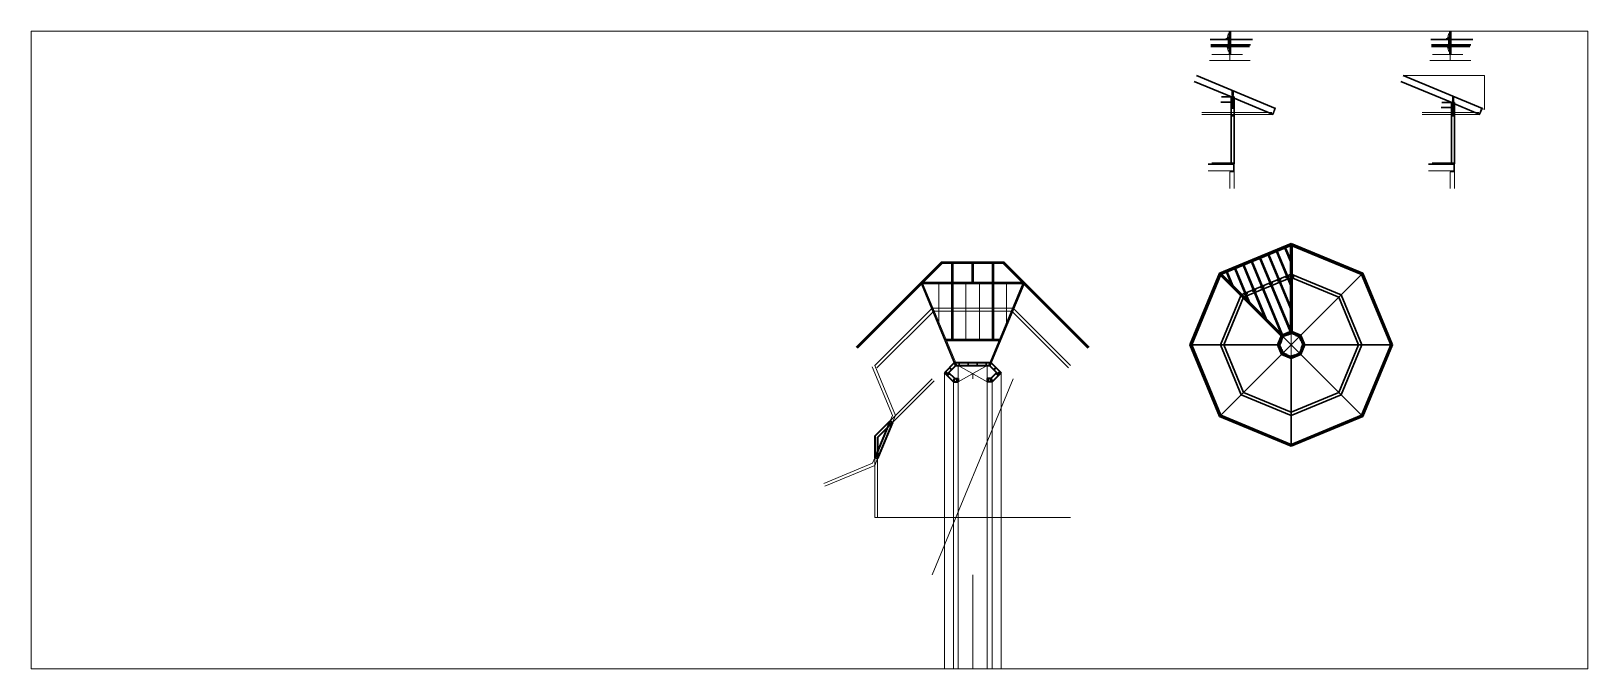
# Paper-space layout 'Foundation Layout' of a CAD drawing. Header units: inches. Extents: x 0 to 57.6, y 0 to 23.6.
# The model-space entities are those that its viewports show. They can reach past a viewport. Long polylines and large blocks are cut down to what shows.
import ezdxf

# ---------------------------------------------------------------- set-up
doc = ezdxf.new("R2010")
doc.units = ezdxf.units.IN
doc.header["$MEASUREMENT"] = 0
doc.linetypes.add('HIDDEN', pattern=[0.375, 0.25, -0.125])
doc.layers.get('0').update_dxf_attribs({"color": 8, "lineweight": 9})
for name, color, linetype, lineweight in [('BOTTOM PLATES', 7, 'Continuous', 20), ('ROOF BEAMS', 3, 'Continuous', 30), ('SKYLIGHT', 4, 'Continuous', 20), ('STEEL', 5, 'Continuous', 9), ('WALL FRAMING', 7, 'Continuous', 30)]:
    doc.layers.add(name, color=color, linetype=linetype, lineweight=lineweight)
doc.layers.add('DIMENSIONS', color=7, linetype='Continuous')

# ---------------------------------------------------------------- blocks, each defined once
blk = doc.blocks.new('HDU2-r')
for p, q in [((12.5, 12.7), (12.5, 13.8)), ((15.6, 12.7), (12.5, 12.7)), ((13.7, 17.4), (12.6, 13.9)), ((14.2, 21.4), (13.8, 17.7)), ((15, 14.2), (14, 14.2)), ((14, 12.7), (14, 12.8)), ((15.8, 21.4), (14.2, 21.4)), ((15.1, 12.7), (15.1, 12.8)), ((15.8, 21.4), (15.8, 12.9))]:
    blk.add_line(p, q)
at = {"linetype": 'HIDDEN'}
for p, q in [((15.6, 12.8), (12.5, 12.8)), ((13.6, 13.7), (13.8, 13.7)), ((13.6, 13.7), (13.6, 12.8)), ((13.8, 13.7), (13.8, 12.8)), ((15, 13.9), (14, 13.9)), ((14.1, 13.9), (14.1, 14.2)), ((15, 13.9), (15, 14.2)), ((15.5, 13.7), (15.3, 13.7)), ((15.3, 13.7), (15.3, 12.8)), ((15.5, 13.7), (15.5, 12.8)), ((15.8, 21.4), (15.8, 12.9))]:
    blk.add_line(p, q, dxfattribs=at)
for centre, radius in [((14.8, 19.8), 0.344), ((14.8, 14.4), 0.199), ((14.8, 14.4), 0.149)]:
    blk.add_circle(centre, radius)
for centre, radius, start, end in [((13, 13.8), 0.5, 161.6294, 180), ((13.3, 12.9), 0.287, 4.3718, 175.6282), ((13.3, 12.9), 0.287, 184.3718, 230.2368), ((13.3, 12.9), 0.188, 6.7123, 173.2877), ((13.3, 12.9), 0.188, 186.7123, 353.2877), ((13.3, 12.9), 0.287, 309.7632, 355.6282), ((11.8, 18), 2, 341.6294, 353), ((15.6, 12.9), 0.21, 270, 0)]:
    blk.add_arc(centre, radius, start, end)
for centre, radius, start, end in [((14, 13.7), 0.485, 90, 180), ((14, 13.7), 0.25, 90, 180), ((15, 13.7), 0.485, 0, 90), ((15, 13.7), 0.25, 0, 90), ((15.6, 12.9), 0.135, 270, 0)]:
    blk.add_arc(centre, radius, start, end, dxfattribs=at)
blk = doc.blocks.new('HDU2-f')
for p, q in [((5.5, 14.2), (5.5, 21.4)), ((5.5, 21.4), (6.6, 21.4)), ((5.5, 14.4), (5.5, 14.4)), ((5.6, 15.5), (5.6, 21.4)), ((5.6, 14.2), (5.6, 15.5)), ((5.6, 14.5), (5.6, 14.3)), ((5.6, 14.2), (8.3, 14.2)), ((5.6, 13.9), (8.3, 13.9)), ((5.6, 13.9), (5.6, 13.9)), ((5.6, 13.9), (5.6, 13.9)), ((5.6, 13.9), (5.6, 13.9)), ((5.6, 13.9), (5.6, 13.9)), ((6, 14.2), (6.8, 16.8)), ((6.2, 13.5), (6.3, 13.6)), ((6.5, 13.9), (6.5, 14.2)), ((6.6, 21.2), (6.6, 21.4)), ((6.6, 19), (6.6, 19.3)), ((6.7, 21.4), (6.7, 21.3)), ((6.7, 21.4), (8.4, 21.4)), ((7, 20.7), (6.7, 20.9)), ((6.7, 19.6), (7, 19.9)), ((6.7, 19.3), (6.7, 19)), ((7, 18.4), (6.7, 18.7)), ((6.8, 21), (7.1, 20.7)), ((7.1, 19.8), (6.8, 19.5)), ((6.8, 18.8), (7.1, 18.5)), ((6.9, 17), (6.9, 17.3)), ((7, 17.6), (7, 17.6)), ((7, 17.3), (7, 17)), ((7, 16.8), (7.9, 14.2)), ((7.1, 20.1), (7.1, 20.4)), ((7.1, 17.9), (7.1, 18.2)), ((7.1, 17.6), (7.1, 17.5)), ((7.2, 20.4), (7.2, 20.1)), ((7.2, 18.2), (7.2, 17.9)), ((7.4, 13.9), (7.4, 14.2)), ((7.7, 13.5), (7.6, 13.6)), ((8.2, 14.5), (8.2, 14.3)), ((8.3, 15.5), (8.3, 21.4)), ((8.3, 14.2), (8.3, 15.5)), ((8.3, 14.4), (8.3, 14.4)), ((8.3, 13.9), (8.3, 13.9)), ((8.3, 13.9), (8.3, 13.9)), ((8.4, 14.2), (8.4, 21.4))]:
    blk.add_line(p, q)
at = {"color": 3}
for p, q in [((5.6, 14.2), (5.6, 14.2)), ((5.6, 14.2), (5.6, 14.2)), ((8.3, 14.2), (8.3, 14.2))]:
    blk.add_line(p, q, dxfattribs=at)
for centre in [(6.1, 19.2), (6.7, 20.3), (6.7, 18), (7.2, 19.2), (7.7, 20.3), (7.7, 18)]:
    blk.add_circle(centre, 0.133)
for centre, radius, start, end in [((5.4, 14.5), 0.262, 39.3849, 60.8799), ((5.4, 14.5), 0.187, 0, 47.0141), ((5.4, 14.3), 0.187, 312.9859, 0), ((6.9, 14.2), 1.45, 180, 360), ((5.4, 14.3), 0.262, 299.4514, 320.6151), ((5.4, 14.3), 0.262, 299.4514, 320.6151), ((5.4, 14.5), 0.262, 0, 39.3849), ((5.4, 14.3), 0.262, 320.6151, 360), ((6.9, 14.2), 1.38, 180, 0), ((6.1, 13), 0.3, 129.4003, 146.5932), ((6.4, 13.9), 0.5, 161.6294, 208.53), ((6.1, 13), 0.3, 54.0706, 129.4003), ((6.1, 13), 0.225, 128.0456, 146.5932), ((6.1, 13.6), 0.125, 214.3242, 315.282), ((6.1, 13), 0.225, 54.0706, 128.0456), ((6.9, 14.2), 1.2, 234.0706, 239.1159), ((6.9, 14.2), 0.875, 221.0161, 318.9839), ((6.9, 14.2), 1.12, 234.0706, 239.1159), ((6.2, 12.9), 0.225, 345.1409, 59.1159), ((6.2, 12.9), 0.3, 343.7862, 59.1159), ((6.2, 12.9), 0.225, 326.5932, 345.1409), ((6.2, 12.9), 0.3, 329.3782, 343.7862), ((7, 21.2), 0.406, 180, 225), ((7, 19.3), 0.406, 135, 180), ((7, 19), 0.406, 180, 225), ((7.1, 21.3), 0.344, 180, 225), ((7.1, 19.3), 0.344, 135, 180), ((7.1, 19), 0.344, 180, 225), ((6.4, 17), 0.5, 341.6294, 360), ((7.3, 17.3), 0.406, 135, 180), ((6.8, 20.4), 0.344, 0, 45), ((6.8, 20.1), 0.344, 315, 0), ((6.8, 18.2), 0.344, 0, 45), ((6.8, 17.9), 0.344, 315, 0), ((7.3, 17.3), 0.344, 135, 180), ((7.5, 17), 0.5, 180, 198.3706), ((6.8, 20.4), 0.406, 0, 45), ((6.8, 20.1), 0.406, 315, 360), ((6.8, 18.2), 0.406, 0, 45), ((6.8, 17.9), 0.406, 315, 0), ((7.7, 12.9), 0.3, 120.8841, 196.2138), ((7.7, 12.9), 0.225, 120.8841, 194.8591), ((7.7, 12.9), 0.225, 194.8591, 213.4068), ((7.7, 12.9), 0.3, 196.2138, 210.6218), ((6.9, 14.2), 1.12, 300.8841, 305.9294), ((6.9, 14.2), 1.2, 300.8841, 305.9294), ((7.8, 13), 0.3, 50.5997, 125.9294), ((7.8, 13), 0.225, 51.9544, 125.9294), ((7.8, 13.6), 0.125, 224.718, 325.6758), ((7.5, 13.9), 0.5, 331.47, 18.3706), ((7.8, 13), 0.225, 33.4068, 51.9544), ((7.8, 13), 0.3, 33.4068, 50.5997), ((8.5, 14.5), 0.262, 140.6151, 180), ((8.5, 14.3), 0.262, 180, 219.3849), ((8.5, 14.5), 0.262, 119.1201, 140.6151), ((8.5, 14.5), 0.187, 132.9859, 180), ((8.5, 14.3), 0.187, 180, 227.0141), ((8.5, 14.3), 0.262, 219.3849, 240.5486), ((8.5, 14.3), 0.262, 219.3849, 240.5486)]:
    blk.add_arc(centre, radius, start, end)
blk = doc.blocks.new('HDU2-t')
for p, q in [((-8.6, 13.9), (-8.6, 16.7)), ((-8.6, 13.9), (-5.7, 13.9)), ((-8.5, 16.3), (-8.5, 16.3)), ((-8.5, 16.2), (-8.5, 16.3)), ((-8.5, 13.9), (-8.5, 16.2)), ((-8.5, 15.3), (-8.5, 15.5)), ((-8.4, 16.8), (-5.8, 16.8)), ((-8.4, 14.8), (-5.8, 14.8)), ((-6.1, 17.2), (-8.1, 17.2)), ((-6.1, 17.1), (-8.1, 17.1)), ((-7.6, 16), (-7.6, 15.8)), ((-6.6, 16), (-6.6, 15.8)), ((-5.8, 16.2), (-5.7, 16.2)), ((-5.7, 15.5), (-5.8, 15.5)), ((-5.7, 13.9), (-5.7, 16.8)), ((-5.7, 16.3), (-5.7, 16.2)), ((-5.7, 13.9), (-5.7, 16.2)), ((-5.7, 15.5), (-5.7, 15.3))]:
    blk.add_line(p, q)
at = {"linetype": 'HIDDEN'}
for p, q in [((-8.4, 16.2), (-8.5, 16.2)), ((-8.5, 15.5), (-8.4, 15.5)), ((-8.4, 16.6), (-5.8, 16.6)), ((-8.4, 15.5), (-8.4, 16.2)), ((-8.4, 15.1), (-5.8, 15.1)), ((-5.8, 15.5), (-5.8, 16.2))]:
    blk.add_line(p, q, dxfattribs=at)
at = {"lineweight": 9}
for points in [[(-8.5, 16.3), (-8.5, 16.4), (-8.5, 16.5), (-8.5, 16.6), (-8.5, 16.6), (-8.5, 16.7), (-8.5, 16.8), (-8.5, 16.8), (-8.4, 16.8), (-8.4, 16.8), (-8.4, 16.8)], [(-8.4, 14.8), (-8.4, 14.9), (-8.4, 14.9), (-8.5, 14.9), (-8.5, 14.9), (-8.5, 15), (-8.5, 15.1), (-8.5, 15.1), (-8.5, 15.2), (-8.5, 15.3), (-8.5, 15.3)], [(-5.8, 16.8), (-5.8, 16.8), (-5.8, 16.8), (-5.8, 16.8), (-5.8, 16.8), (-5.7, 16.7), (-5.7, 16.6), (-5.7, 16.6), (-5.7, 16.5), (-5.7, 16.4), (-5.7, 16.3)], [(-5.7, 15.3), (-5.7, 15.3), (-5.7, 15.2), (-5.7, 15.1), (-5.7, 15.1), (-5.7, 15), (-5.8, 14.9), (-5.8, 14.9), (-5.8, 14.9), (-5.8, 14.9), (-5.8, 14.8)]]:
    blk.add_lwpolyline(points, dxfattribs=at)
at = {"linetype": 'HIDDEN', "lineweight": 9}
for points in [[(-8.5, 16.4), (-8.5, 16.4), (-8.5, 16.5), (-8.5, 16.5), (-8.5, 16.5), (-8.5, 16.6), (-8.5, 16.6), (-8.4, 16.6), (-8.4, 16.6), (-8.4, 16.6)], [(-8.4, 15.1), (-8.4, 15.1), (-8.4, 15.1), (-8.5, 15.1), (-8.5, 15.1), (-8.5, 15.2), (-8.5, 15.2), (-8.5, 15.2), (-8.5, 15.3), (-8.5, 15.3)], [(-5.8, 16.6), (-5.8, 16.6), (-5.8, 16.6), (-5.8, 16.6), (-5.8, 16.6), (-5.7, 16.5), (-5.7, 16.5), (-5.7, 16.5), (-5.7, 16.4), (-5.7, 16.4)], [(-5.7, 15.3), (-5.7, 15.3), (-5.7, 15.2), (-5.7, 15.2), (-5.7, 15.2), (-5.8, 15.1), (-5.8, 15.1), (-5.8, 15.1), (-5.8, 15.1), (-5.8, 15.1)]]:
    blk.add_lwpolyline(points, dxfattribs=at)
blk.add_circle((-7.1, 15.9), 0.344)
for centre, radius, start, end in [((-8.1, 16.8), 0.45, 90, 180), ((-8.1, 16.8), 0.375, 90, 180), ((-7.1, 16), 0.5, 0, 180), ((-7.1, 15.8), 0.5, 180, 0), ((-6.1, 16.8), 0.45, 0, 90), ((-6.1, 16.8), 0.375, 0, 90)]:
    blk.add_arc(centre, radius, start, end)
at = {"linetype": 'HIDDEN'}
for centre, start, end in [((-8.4, 16.2), 360, 90), ((-8.4, 15.5), 270, 360), ((-5.8, 16.2), 90, 180), ((-5.8, 15.5), 180, 270)]:
    blk.add_arc(centre, 0.0156, start, end, dxfattribs=at)
at = {"extrusion": (0, 0, -1)}
for major_axis in [(0, -0.344), (0, -0.258)]:
    blk.add_ellipse((-7.9, 14.4), major_axis=major_axis, ratio=0.818182, dxfattribs=at)
for major_axis in [(0, -0.344), (0, -0.258)]:
    blk.add_ellipse((-6.3, 14.4), major_axis=major_axis, ratio=0.818182)
blk = doc.blocks.new('VPA2-1-t')
for p, q in [((6.1, 2.3), (0, 2.3)), ((0, 2.2), (0, 2.3)), ((6.1, 2.2), (0, 2.2)), ((0, 2.1), (0, 1)), ((0, 1), (0.1, 0.9)), ((0, 0), (0, 0.8)), ((0.6, 0.8), (0, 0.8)), ((0, 0), (0.4, 0)), ((0.5, 0.9), (0.1, 0.9)), ((1.6, 2), (0.7, 0.9)), ((1.2, 1.5), (0.7, 0.8)), ((2, 2.4), (0.8, 2.4)), ((0.8, 2.3), (0.8, 2.2)), ((1.1, 0.3), (1.1, 0.4)), ((1.2, 1.5), (1.9, 1.5)), ((1.2, 0.3), (1.2, 0.4)), ((1.5, 0), (1.9, 0)), ((1.8, 2.2), (1.6, 2.1)), ((2, 2.2), (1.9, 2.1)), ((1.9, 2.1), (1.9, 0.9)), ((1.9, 0.4), (1.9, 1.5)), ((2, 0.9), (1.9, 0.9)), ((2, 0.7), (1.9, 0.7)), ((2, 2.3), (2, 2.4)), ((2.9, 0.3), (2, 0.3)), ((4, 0.8), (2.1, 0.8)), ((2.1, 0.6), (2.1, 0.3)), ((2.1, 0.6), (2.1, 0.3)), ((2.6, 2.4), (2.2, 2.4)), ((2.2, 2.3), (2.2, 2.4)), ((2.2, 0.6), (2.2, 0.3)), ((2.3, 1.2), (2.3, 1.9)), ((2.3, 0.6), (2.3, 0.3)), ((2.3, 0), (2.7, 0)), ((2.4, 1.2), (2.4, 1.9)), ((2.5, 1.2), (2.5, 1.9)), ((2.5, 1.2), (2.5, 1.9)), ((2.6, 2.3), (2.6, 2.4)), ((2.6, 0.6), (2.6, 0.3)), ((2.6, 0.6), (2.6, 0.3)), ((2.8, 2.1), (2.7, 2.1)), ((2.7, 0.6), (2.7, 0.3)), ((3.3, 2.4), (2.8, 2.4)), ((2.8, 2.3), (2.8, 2.4)), ((2.8, 0.6), (2.8, 0.3)), ((2.9, 1.2), (2.9, 1.9)), ((3, 1.2), (3, 1.9)), ((3.1, 1.2), (3.1, 1.9)), ((3.1, 1.2), (3.1, 1.9)), ((4.1, 0.3), (3.1, 0.3)), ((3.3, 2.3), (3.3, 2.4)), ((3.4, 2.1), (3.3, 2.1)), ((3.3, 0.6), (3.3, 0.3)), ((3.9, 2.4), (3.4, 2.4)), ((3.4, 2.3), (3.4, 2.4)), ((3.4, 0.6), (3.4, 0.3)), ((3.7, 0), (3.4, 0)), ((3.5, 0.6), (3.5, 0.3)), ((3.5, 0.6), (3.5, 0.3)), ((3.6, 1.2), (3.6, 1.9)), ((3.6, 1.2), (3.6, 1.9)), ((3.7, 1.2), (3.7, 1.9)), ((3.8, 1.2), (3.8, 1.9)), ((3.8, 0.6), (3.8, 0.3)), ((3.9, 2.3), (3.9, 2.4)), ((3.9, 0.6), (3.9, 0.3)), ((4, 0.6), (4, 0.3)), ((4, 0.6), (4, 0.3)), ((5.3, 2.4), (4.1, 2.4)), ((4.1, 2.3), (4.1, 2.4)), ((4.1, 2.2), (4.1, 2.1)), ((4.1, 2.1), (4.1, 0.9)), ((4.1, 0.9), (4.1, 0.9)), ((4.2, 0.7), (4.1, 0.7)), ((4.2, 0.4), (4.2, 1.5)), ((4.2, 1.5), (4.8, 1.5)), ((4.5, 0), (4.2, 0)), ((4.3, 2.2), (4.4, 2.1)), ((4.5, 2), (5.3, 0.9)), ((4.8, 1.5), (5.4, 0.8)), ((4.8, 0.3), (4.8, 0.4)), ((5, 0.3), (5, 0.4)), ((5.3, 2.3), (5.3, 2.2)), ((6.1, 0.8), (5.4, 0.8)), ((5.5, 0.9), (5.9, 0.9)), ((5.6, 0), (6.1, 0)), ((5.9, 0.9), (6.1, 1)), ((6.1, 2.3), (6.1, 2.2)), ((6.1, 2.1), (6.1, 1)), ((6.1, 0), (6.1, 0.8)), ((0.5, 0), (0.5, -0.1)), ((0.5, -0.1), (0.7, -0.1)), ((0.5, -0.1), (0.7, -0.1)), ((0.7, -0.1), (0.7, -0.1)), ((0.9, -0.1), (1.4, -0.1)), ((0.9, -0.1), (1.4, -0.1)), ((0.9, -0.1), (0.9, -0.1)), ((1.4, -0.1), (1.4, -0.1)), ((1.9, -0.1), (2.2, -0.1)), ((1.9, -0.1), (2.2, -0.1)), ((1.9, -0.1), (1.9, -0.1)), ((2.2, -0.1), (2.2, -0.1)), ((2.7, -0.1), (3.3, -0.1)), ((2.7, -0.1), (3.3, -0.1)), ((2.7, -0.1), (2.7, -0.1)), ((3.3, -0.1), (3.3, -0.1)), ((3.8, -0.1), (4.1, -0.1)), ((3.8, -0.1), (4.1, -0.1)), ((3.8, -0.1), (3.8, -0.1)), ((4.1, -0.1), (4.1, -0.1)), ((4.6, -0.1), (5.2, -0.1)), ((4.6, -0.1), (5.2, -0.1)), ((4.6, -0.1), (4.6, -0.1)), ((5.2, -0.1), (5.2, -0.1)), ((5.4, -0.1), (5.6, -0.1)), ((5.4, -0.1), (5.6, -0.1)), ((5.4, -0.1), (5.4, -0.1)), ((5.6, 0), (5.6, -0.1))]:
    blk.add_line(p, q)
for centre in [(0.6, 1.1), (5.5, 1.1)]:
    blk.add_circle(centre, 0.0855)
for centre, radius, start, end in [((0, 2.2), 0.0855, 270, 0), ((0.4, 0), 0.03, 0, 90), ((0.5, 1.1), 0.25, 270, 320), ((0.6, 0.8), 0.06, 270, 320), ((0.8, -0.1), 0.0855, 0, 180), ((0.8, 2.3), 0.0625, 90, 180), ((1.2, 0.4), 0.0855, 0, 180), ((1.2, 0.3), 0.0855, 180, 0), ((1.2, 0.2), 0.0855, 21.3363, 159.129), ((1.5, -0.1), 0.0855, 90, 180), ((1.7, 2), 0.0855, 125, 214.1456), ((2, 0.4), 0.125, 180, 270), ((1.9, -0.1), 0.0855, 0, 90), ((2.1, 2.4), 0.0927, 5.8284, 174.1716), ((1.9, 2.2), 0.0855, 305, 1.6856), ((2, 0.8), 0.0855, 270, 90), ((2.2, 0.6), 0.0938, 0, 180), ((2.2, 0.6), 0.0467, 0, 180), ((2.3, -0.1), 0.0855, 90, 180), ((2.3, -0.1), 0.0855, 90, 180), ((2.4, 1.9), 0.0938, 0, 180), ((2.4, 1.2), 0.0938, 180, 0), ((2.4, 1.9), 0.0467, 0, 180), ((2.4, 1.2), 0.0467, 180, 0), ((2.7, 2.4), 0.0927, 5.8284, 174.1716), ((2.7, 2.2), 0.0855, 180, 270), ((2.7, 0.6), 0.0938, 0, 180), ((2.7, 0.6), 0.0467, 0, 180), ((2.7, -0.1), 0.0855, 0, 90), ((2.8, 2.2), 0.0855, 270, 0), ((3, 1.9), 0.0938, 0, 180), ((3, 1.2), 0.0938, 180, 0), ((3, 0.3), 0.0855, 195.5836, 344.4164), ((3, 1.9), 0.0467, 0, 180), ((3, 1.2), 0.0467, 180, 0), ((3.3, 2.2), 0.0855, 180, 270), ((3.3, 2.4), 0.0927, 5.8284, 174.1716), ((3.4, 0.6), 0.0938, 0, 180), ((3.4, -0.1), 0.0855, 90, 180), ((3.4, 2.2), 0.0855, 270, 0), ((3.4, 0.6), 0.0467, 0, 180), ((3.7, 1.9), 0.0938, 0, 180), ((3.7, 1.9), 0.0467, 0, 180), ((3.7, 1.2), 0.0938, 180, 0), ((3.7, 1.2), 0.0467, 180, 0), ((3.7, -0.1), 0.0855, 0, 90), ((3.9, 0.6), 0.0938, 0, 180), ((4, 2.4), 0.0927, 5.8284, 174.1716), ((3.9, 0.6), 0.0467, 0, 180), ((4.1, 2.2), 0.0855, 178.3144, 235), ((4.1, 0.8), 0.0855, 90, 270), ((4.1, 0.4), 0.125, 270, 0), ((4.2, -0.1), 0.0855, 90, 180), ((4.4, 2), 0.0855, 325.8544, 55), ((4.5, -0.1), 0.0855, 0, 90), ((4.9, 0.4), 0.0855, 0, 180), ((4.9, 0.2), 0.0855, 21.3363, 159.129), ((4.9, 0.3), 0.0855, 180, 0), ((5.3, -0.1), 0.0855, 0, 180), ((5.3, 2.3), 0.0625, 0, 90), ((5.5, 1.1), 0.25, 220, 270), ((5.4, 0.8), 0.06, 220, 270), ((5.6, 0), 0.03, 90, 180), ((6.1, 2.2), 0.0855, 180, 270), ((0.8, -0.2), 0.129, 48.6724, 131.3276), ((0.8, -0.2), 0.129, 48.6724, 131.3276), ((1.7, -0.9), 0.867, 73.2433, 106.7567), ((1.7, -0.9), 0.867, 73.2433, 106.7567), ((2.5, -0.9), 0.867, 73.2433, 106.7567), ((2.5, -0.9), 0.867, 73.2433, 106.7567), ((3.6, -0.9), 0.867, 73.2433, 106.7567), ((3.6, -0.9), 0.867, 73.2433, 106.7567), ((4.4, -0.9), 0.867, 73.2433, 106.7567), ((4.4, -0.9), 0.867, 73.2433, 106.7567), ((5.3, -0.2), 0.129, 48.6724, 131.3276), ((5.3, -0.2), 0.129, 48.6724, 131.3276)]:
    blk.add_arc(centre, radius, start, end)
blk.add_point((0.6, 1.1))

msp = doc.modelspace()

# ---------------------------------------------------------------- linework, layer by layer
at = {"layer": 'BOTTOM PLATES', "color": 7, "lineweight": 40}
for p, q in [((24795.67669, 13683.23051), (24777.52476, 13665.13219)), ((24797.9501, 13677.73051), (24781.41385, 13661.2431)), ((24795.67193, 13683.23051), (24859.78666, 13683.23051)), ((24797.9501, 13677.73051), (24857.52694, 13677.73051)), ((24857.52694, 13677.73051), (24874.06319, 13661.2431)), ((24859.80035, 13683.23051), (24877.95228, 13665.13219)), ((24793.42644, 13649.23051), (24777.52476, 13665.13219)), ((24782.47608, 13662.30219), (24778.58542, 13666.19285)), ((24783.53674, 13663.36285), (24779.64608, 13667.25351)), ((24786.3606, 13664.05704), (24782.47294, 13660.18087)), ((24795.70462, 13654.73051), (24785.29931, 13665.11708)), ((24793.42644, 13649.23051), (24801.9793, 13649.23051)), ((24795.70462, 13654.73051), (24801.9793, 13654.73051)), ((24859.77242, 13654.73051), (24853.49774, 13654.73051)), ((24862.0506, 13649.23051), (24853.49774, 13649.23051)), ((24859.77242, 13654.73051), (24870.17773, 13665.11708)), ((24862.0506, 13649.23051), (24877.95228, 13665.13219)), ((24869.11645, 13664.05704), (24873.0041, 13660.18087)), ((24871.9403, 13663.36285), (24875.83096, 13667.25351)), ((24873.00096, 13662.30219), (24876.89162, 13666.19285))]:
    msp.add_line(p, q, dxfattribs=at)
at = {"layer": 'BOTTOM PLATES', "color": 7}
for p, q in [((24794.5273, 13682.08451), (24796.80071, 13676.58451)), ((24795.67669, 13683.23051), (24797.9501, 13677.73051)), ((24797.29978, 13683.23051), (24799.57319, 13677.73051)), ((24858.17726, 13683.23051), (24855.90385, 13677.73051)), ((24859.78666, 13683.23051), (24857.52694, 13677.73051)), ((24860.94974, 13682.08451), (24858.67633, 13676.58451)), ((24801.9793, 13654.73051), (24798.4793, 13654.73051))]:
    msp.add_line(p, q, dxfattribs=at)
at = {"layer": 'BOTTOM PLATES', "lineweight": 9}
for p, q in [((24794.5273, 13682.08451), (24797.9501, 13677.73051)), ((24796.80071, 13676.58451), (24795.67332, 13683.22715)), ((24795.67332, 13683.22715), (24799.57319, 13677.73051)), ((24797.9501, 13677.73051), (24797.29978, 13683.23051)), ((24798.4793, 13677.73051), (24801.9793, 13677.73051)), ((24802.9793, 13683.23051), (24804.4793, 13677.73051)), ((24804.4793, 13683.23051), (24802.9793, 13677.73051)), ((24802.9793, 13677.73051), (24802.9793, 13683.23051)), ((24804.4793, 13677.73051), (24804.4793, 13683.23051)), ((24818.9793, 13683.23051), (24820.4793, 13677.73051)), ((24820.4793, 13683.23051), (24818.9793, 13677.73051)), ((24818.9793, 13677.73051), (24818.9793, 13683.23051)), ((24820.4793, 13677.73051), (24820.4793, 13683.23051)), ((24834.9793, 13683.23051), (24836.4793, 13677.73051)), ((24836.4793, 13683.23051), (24834.9793, 13677.73051)), ((24834.9793, 13677.73051), (24834.9793, 13683.23051)), ((24836.4793, 13677.73051), (24836.4793, 13683.23051)), ((24850.9793, 13683.23051), (24852.4793, 13677.73051)), ((24852.4793, 13683.23051), (24850.9793, 13677.73051)), ((24850.9793, 13677.73051), (24850.9793, 13683.23051)), ((24852.4793, 13677.73051), (24852.4793, 13683.23051)), ((24859.78666, 13683.23051), (24855.90385, 13677.73051)), ((24857.52694, 13677.73051), (24858.17726, 13683.23051)), ((24860.94974, 13682.08451), (24857.52694, 13677.73051)), ((24858.67633, 13676.58451), (24859.78666, 13683.23051)), ((24782.47608, 13662.30219), (24777.52476, 13665.13219)), ((24781.41385, 13661.2431), (24778.58699, 13666.19128)), ((24778.58699, 13666.19128), (24783.53674, 13663.36285)), ((24779.64922, 13667.25038), (24782.47608, 13662.30219)), ((24786.3606, 13664.05704), (24781.41385, 13661.2431)), ((24785.29931, 13665.11708), (24782.47451, 13660.18244)), ((24786.05116, 13673.65181), (24789.93449, 13669.75697)), ((24786.05116, 13673.65181), (24790.99672, 13670.81606)), ((24787.11339, 13674.7109), (24790.99672, 13670.81606)), ((24787.11339, 13674.7109), (24789.93449, 13669.75697)), ((24794.55596, 13655.8771), (24792.27839, 13650.37856)), ((24792.27839, 13650.37856), (24795.70462, 13654.73051)), ((24794.55596, 13655.8771), (24793.42644, 13649.23051)), ((24795.70462, 13654.73051), (24793.42644, 13649.23051)), ((24793.42644, 13649.23051), (24797.3282, 13654.73051)), ((24797.3282, 13654.73051), (24795.05003, 13649.23051)), ((24795.70462, 13654.73051), (24795.05003, 13649.23051)), ((24858.14884, 13654.73051), (24860.42701, 13649.23051)), ((24862.0506, 13649.23051), (24858.14884, 13654.73051)), ((24859.77242, 13654.73051), (24862.0506, 13649.23051)), ((24863.19865, 13650.37856), (24859.77242, 13654.73051)), ((24859.77242, 13654.73051), (24860.42701, 13649.23051)), ((24860.92108, 13655.8771), (24863.19865, 13650.37856)), ((24860.92108, 13655.8771), (24862.0506, 13649.23051)), ((24868.3452, 13674.7109), (24864.46187, 13670.81606)), ((24869.40743, 13673.65181), (24864.46187, 13670.81606)), ((24868.3452, 13674.7109), (24865.5241, 13669.75697)), ((24869.40743, 13673.65181), (24865.5241, 13669.75697)), ((24869.11645, 13664.05704), (24874.06319, 13661.2431)), ((24870.17773, 13665.11708), (24873.00253, 13660.18244)), ((24876.89005, 13666.19128), (24871.9403, 13663.36285)), ((24875.82782, 13667.25038), (24873.00096, 13662.30219)), ((24873.00096, 13662.30219), (24877.95228, 13665.13219)), ((24874.06319, 13661.2431), (24876.89005, 13666.19128))]:
    msp.add_line(p, q, dxfattribs=at)
at = {"layer": 'BOTTOM PLATES', "color": 6}
for p, q in [((24801.9793, 13677.73051), (24853.49774, 13649.23051)), ((24853.4793, 13677.73051), (24801.9793, 13649.23051))]:
    msp.add_line(p, q, dxfattribs=at)
at = {"layer": 'BOTTOM PLATES', "color": 6, "lineweight": 9}
for p, q in [((24801.9793, 13649.23051), (24801.9793, 13677.73051)), ((24853.49774, 13649.23051), (24853.49774, 13677.73051))]:
    msp.add_line(p, q, dxfattribs=at)
at = {"layer": 'BOTTOM PLATES'}
for p, q in [((24798.9793, 13654.73051), (24798.9793, 13649.23051)), ((24800.4793, 13654.73051), (24800.4793, 13649.23051)), ((24854.9793, 13654.73051), (24854.9793, 13649.23051)), ((24856.4793, 13654.73051), (24856.4793, 13649.23051))]:
    msp.add_line(p, q, dxfattribs=at)
at = {"layer": 'BOTTOM PLATES', "lineweight": 40}
for p, q in [((24801.9793, 13654.73051), (24801.9793, 13649.23051)), ((24853.49774, 13654.73051), (24853.49774, 13649.23051))]:
    msp.add_line(p, q, dxfattribs=at)
at = {"layer": 'DIMENSIONS', "lineweight": 9}
for p, q in [((25591.94848, 14192.75711), (25735.94848, 14192.75711)), ((25735.94848, 14132.75711), (25591.94848, 14192.75711)), ((25735.94848, 14192.75711), (25735.94848, 14132.75711)), ((25391.56002, 13839.38351), (25394.56002, 13839.38351)), ((24755.7293, 13306.58376), (24899.7293, 13654.23051)), ((24653.90592, 13408.40714), (25001.55267, 13408.40714))]:
    msp.add_line(p, q, dxfattribs=at)
at = {"layer": 'DIMENSIONS', "color": 7, "lineweight": 9}
for p, q in [((24653.90592, 13677.83718), (24690.64353, 13589.14475)), ((24649.17104, 13675.87593), (24685.09627, 13589.14475)), ((24685.09627, 13589.14475), (24681.17376, 13579.67498)), ((24681.17376, 13579.67498), (24684.79769, 13576.05106)), ((24690.64353, 13589.14475), (24685.51853, 13576.7719)), ((24653.90592, 13513.84458), (24649.98341, 13504.37482)), ((24659.03092, 13512.82515), (24653.90592, 13500.45231)), ((24563.25223, 13468.44958), (24649.98341, 13504.37482)), ((24565.21348, 13463.7147), (24653.90592, 13500.45231))]:
    msp.add_line(p, q, dxfattribs=at)
at = {"layer": 'DIMENSIONS', "color": 3, "lineweight": 9}
for p, q in [((24681.17376, 13579.67498), (24755.7293, 13654.23051)), ((24685.51853, 13576.7719), (24759.35322, 13650.60659)), ((24653.90592, 13513.84458), (24653.90592, 13408.40714)), ((24659.03092, 13512.82515), (24659.03092, 13408.40714))]:
    msp.add_line(p, q, dxfattribs=at)
at = {"layer": 'DIMENSIONS', "color": 3, "linetype": 'HIDDEN', "lineweight": 40, "ltscale": 25}
for p, q in [((24653.90592, 13552.40714), (24681.17376, 13579.67498)), ((24659.03092, 13550.28429), (24685.51853, 13576.7719)), ((24653.90592, 13552.40714), (24653.90592, 13513.84458)), ((24659.03092, 13550.28429), (24659.03092, 13512.82515))]:
    msp.add_line(p, q, dxfattribs=at)
at = {"layer": 'DIMENSIONS', "color": 7, "lineweight": 40}
for p, q in [((24681.17376, 13579.67498), (24653.90592, 13513.84458)), ((24685.51853, 13576.7719), (24659.03092, 13512.82515)), ((24685.51853, 13576.7719), (24681.17376, 13579.67498)), ((24659.03092, 13512.82515), (24653.90592, 13513.84458))]:
    msp.add_line(p, q, dxfattribs=at)
at = {"layer": 'ROOF BEAMS'}
for p, q in [((25378.23104, 13729.40377), (25393.06002, 13735.54614)), ((25393.06002, 13735.54614), (25407.88901, 13729.40377)), ((25378.23104, 13729.40377), (25372.08867, 13714.57479)), ((25378.23104, 13699.74581), (25372.08867, 13714.57479)), ((25407.88901, 13729.40377), (25414.03137, 13714.57479)), ((25414.03137, 13714.57479), (25407.88901, 13699.74581)), ((25938.04819, 13729.40377), (25931.90583, 13714.57479)), ((25938.04819, 13699.74581), (25931.90583, 13714.57479)), ((25378.23104, 13699.74581), (25393.06002, 13693.60344)), ((25407.88901, 13699.74581), (25393.06002, 13693.60344))]:
    msp.add_line(p, q, dxfattribs=at)
at = {"layer": 'SKYLIGHT'}
for p, q in [((25393.06002, 13737.30503), (25393.06002, 13691.84455)), ((25376.98732, 13730.64749), (25409.13273, 13698.50209)), ((25409.13273, 13730.64749), (25376.98732, 13698.50209))]:
    msp.add_line(p, q, dxfattribs=at)
at = {"layer": 'STEEL', "lineweight": 9}
for p, q in [((25281.10454, 14260.99281), (25281.10454, 14241.49281)), ((25281.10454, 14260.99281), (25281.72954, 14260.99281)), ((25281.72954, 14260.99281), (25281.72954, 14241.49281)), ((25672.22731, 14260.99281), (25672.22731, 14241.49281)), ((25672.22731, 14260.99281), (25672.85231, 14260.99281)), ((25672.85231, 14260.99281), (25672.85231, 14241.49281)), ((25281.10454, 14241.49281), (25281.72954, 14241.49281)), ((25672.22731, 14241.49281), (25672.85231, 14241.49281))]:
    msp.add_line(p, q, dxfattribs=at)
at = {"layer": 'STEEL'}
for p, q in [((25288.96128, 14142.14705), (25288.96128, 14158.37256)), ((25288.96128, 14158.37256), (25289.58628, 14158.37256)), ((25289.58628, 14142.14705), (25289.58628, 14158.37256)), ((25680.08406, 14132.14705), (25680.08406, 14148.37256)), ((25680.08406, 14148.37256), (25680.70906, 14148.37256)), ((25680.70906, 14132.14705), (25680.70906, 14148.37256)), ((25289.58628, 14142.14705), (25288.96128, 14142.14705)), ((25680.70906, 14132.14705), (25680.08406, 14132.14705))]:
    msp.add_line(p, q, dxfattribs=at)
at = {"layer": 'STEEL', "lineweight": 40}
for p, q in [((25385.07707, 13731.98949), (25378.40782, 13729.227)), ((25386.39077, 13732.53364), (25393.06002, 13735.29614)), ((25399.72928, 13732.53364), (25393.06002, 13735.29614)), ((25401.04297, 13731.98949), (25407.71223, 13729.227)), ((25375.10117, 13721.24405), (25372.33867, 13714.57479)), ((25375.10117, 13707.90553), (25372.33867, 13714.57479)), ((25375.64532, 13722.55774), (25378.40782, 13729.227)), ((25375.64532, 13706.59184), (25378.40782, 13699.92258)), ((25410.47472, 13722.55774), (25407.71223, 13729.227)), ((25410.57093, 13706.60295), (25407.83659, 13699.9221)), ((25411.01888, 13721.24405), (25413.78137, 13714.57479)), ((25411.01888, 13707.90553), (25413.78137, 13714.57479)), ((25934.91832, 13721.24405), (25932.15583, 13714.57479)), ((25934.91832, 13707.90553), (25932.15583, 13714.57479)), ((25385.07707, 13697.16009), (25378.40782, 13699.92258)), ((25386.39077, 13696.61594), (25393.06002, 13693.85344)), ((25399.72928, 13696.61594), (25393.06002, 13693.85344)), ((25401.17905, 13697.1315), (25407.83659, 13699.9221))]:
    msp.add_line(p, q, dxfattribs=at)
at = {"layer": 'WALL FRAMING', "lineweight": 9}
for p, q in [((25282.75002, 14291.44536), (25282.75002, 14229.99281)), ((25284.25002, 14291.44536), (25284.25002, 14219.60819)), ((25285.75002, 14291.44536), (25285.75002, 14229.99281)), ((25673.87279, 14291.44536), (25673.87279, 14229.99281)), ((25675.37279, 14291.44536), (25675.37279, 14219.60819)), ((25676.87279, 14291.44536), (25676.87279, 14229.99281)), ((25277.08406, 14257.99281), (25277.08406, 14256.49281)), ((25668.20683, 14257.99281), (25668.20683, 14256.49281)), ((25252.38115, 14229.99281), (25306.60761, 14229.99281)), ((25643.50393, 14229.99281), (25697.73039, 14229.99281)), ((25248.05423, 14219.60819), (25320.44581, 14219.60819)), ((25639.17701, 14219.60819), (25711.56858, 14219.60819)), ((25358.60711, 14127.37249), (25234.28777, 14127.37249)), ((25291.89878, 14123.87249), (25234.28777, 14123.87249)), ((25286.39878, 14120.87249), (25291.89878, 14120.87249)), ((25286.46128, 14145.75791), (25291.96128, 14144.25791)), ((25291.96128, 14145.75791), (25286.46128, 14144.25791)), ((25286.46128, 14144.25791), (25291.96128, 14142.75791)), ((25291.96128, 14144.25791), (25286.46128, 14142.75791)), ((25286.46128, 14123.87249), (25291.96128, 14122.37249)), ((25291.91502, 14123.87247), (25286.46128, 14122.37249)), ((25286.46128, 14122.37249), (25291.96128, 14122.37249)), ((25291.96128, 14122.37249), (25286.46128, 14120.87249)), ((25286.46128, 14122.37249), (25291.96128, 14120.87249)), ((25360.89878, 14123.87249), (25291.9151, 14123.87249)), ((25363.84109, 14134.83403), (25359.51416, 14124.44941)), ((25365.2257, 14134.25711), (25360.89878, 14123.87249)), ((25725.72989, 14127.37249), (25625.41055, 14127.37249)), ((25683.02156, 14123.87249), (25625.41055, 14123.87249)), ((25677.52156, 14120.87249), (25683.02156, 14120.87249)), ((25677.58406, 14135.75791), (25683.08406, 14134.25791)), ((25683.08406, 14135.75791), (25677.58406, 14134.25791)), ((25677.58406, 14134.25791), (25683.08406, 14132.75791)), ((25683.08406, 14134.25791), (25677.58406, 14132.75791)), ((25677.58406, 14123.87249), (25683.08406, 14122.37249)), ((25683.0378, 14123.87247), (25677.58406, 14122.37249)), ((25677.58406, 14122.37249), (25683.08406, 14122.37249)), ((25683.08406, 14122.37249), (25677.58406, 14120.87249)), ((25677.58406, 14122.37249), (25683.08406, 14120.87249)), ((25728.02156, 14123.87249), (25683.03788, 14123.87249)), ((25730.96387, 14134.83403), (25726.63694, 14124.44941)), ((25732.34848, 14134.25711), (25728.02156, 14123.87249)), ((25245.77487, 14035.87249), (25291.96128, 14035.87249)), ((25286.39878, 14037.87249), (25252.14205, 14037.87249)), ((25286.46128, 14037.87249), (25291.96128, 14037.87249)), ((25286.46128, 14037.37249), (25291.96128, 14037.37249)), ((25286.46128, 14037.37249), (25291.96128, 14035.87249)), ((25291.96128, 14037.37249), (25286.46128, 14035.87249)), ((25291.96128, 14035.87249), (25291.96128, 14023.87249)), ((25636.89765, 14035.87249), (25683.08406, 14035.87249)), ((25677.52156, 14037.87249), (25643.26483, 14037.87249)), ((25677.58406, 14037.87249), (25683.08406, 14037.87249)), ((25677.58406, 14037.37249), (25683.08406, 14037.37249)), ((25677.58406, 14037.37249), (25683.08406, 14035.87249)), ((25683.08406, 14037.37249), (25677.58406, 14035.87249)), ((25683.08406, 14035.87249), (25683.08406, 14023.87249)), ((25245.77487, 14035.12249), (25291.96128, 14035.12249)), ((25245.77487, 14023.87249), (25291.96128, 14023.87249)), ((25283.96128, 14022.12249), (25291.96128, 14022.12249)), ((25283.96128, 14022.12249), (25283.96128, 13992.44778)), ((25286.46128, 14023.87249), (25291.96128, 14023.87249)), ((25286.46128, 14023.87249), (25291.96128, 14022.37249)), ((25291.96128, 14023.87249), (25286.46128, 14022.37249)), ((25286.46128, 14023.87249), (25286.46128, 14022.37249)), ((25286.46128, 14022.37249), (25291.96128, 14022.37249)), ((25290.46128, 14035.12249), (25290.46128, 14023.87249)), ((25290.46128, 14035.12249), (25291.96128, 14023.87249)), ((25290.46128, 14023.87249), (25291.96128, 14035.12249)), ((25291.96128, 14023.87249), (25291.96128, 14022.37249)), ((25291.96128, 14022.12249), (25291.96128, 13992.44778)), ((25636.89765, 14035.12249), (25683.08406, 14035.12249)), ((25636.89765, 14023.87249), (25683.08406, 14023.87249)), ((25675.08406, 14022.12249), (25683.08406, 14022.12249)), ((25675.08406, 14022.12249), (25675.08406, 13992.44778)), ((25677.58406, 14023.87249), (25683.08406, 14023.87249)), ((25677.58406, 14023.87249), (25683.08406, 14022.37249)), ((25683.08406, 14023.87249), (25677.58406, 14022.37249)), ((25677.58406, 14023.87249), (25677.58406, 14022.37249)), ((25677.58406, 14022.37249), (25683.08406, 14022.37249)), ((25681.58406, 14035.12249), (25681.58406, 14023.87249)), ((25681.58406, 14035.12249), (25683.08406, 14023.87249)), ((25681.58406, 14023.87249), (25683.08406, 14035.12249)), ((25683.08406, 14023.87249), (25683.08406, 14022.37249)), ((25683.08406, 14022.12249), (25683.08406, 13992.44778)), ((25391.56002, 13890.66184), (25394.56002, 13890.66184)), ((25391.56002, 13738.30729), (25394.56002, 13738.30729))]:
    msp.add_line(p, q, dxfattribs=at)
at = {"layer": 'WALL FRAMING'}
for p, q in [((25249.42233, 14256.49281), (25282.75002, 14256.49281)), ((25277.08406, 14257.99281), (25282.75002, 14257.99281)), ((25285.75002, 14256.49281), (25324.47356, 14256.49281)), ((25640.54511, 14256.49281), (25673.87279, 14256.49281)), ((25668.20683, 14257.99281), (25673.87279, 14257.99281)), ((25676.87279, 14256.49281), (25715.59634, 14256.49281)), ((25282.75002, 14247.49281), (25250.59508, 14247.49281)), ((25282.75002, 14245.99281), (25250.59508, 14245.99281)), ((25282.75002, 14244.49281), (25250.59508, 14244.49281)), ((25320.83561, 14247.49281), (25285.75002, 14247.49281)), ((25319.23127, 14245.99281), (25285.75002, 14245.99281)), ((25318.90535, 14244.49281), (25285.75002, 14244.49281)), ((25673.87279, 14247.49281), (25641.71786, 14247.49281)), ((25673.87279, 14245.99281), (25641.71786, 14245.99281)), ((25673.87279, 14244.49281), (25641.71786, 14244.49281)), ((25711.95839, 14247.49281), (25676.87279, 14247.49281)), ((25710.35405, 14245.99281), (25676.87279, 14245.99281)), ((25710.02813, 14244.49281), (25676.87279, 14244.49281)), ((25286.77378, 14154.75791), (25220.49878, 14182.37249)), ((25365.2257, 14134.25711), (25224.8257, 14192.75711)), ((25677.89656, 14144.75791), (25587.62156, 14182.37249)), ((25732.34848, 14134.25711), (25591.94848, 14192.75711)), ((25269.04024, 14154.75791), (25291.89878, 14154.75791)), ((25286.64878, 14145.75791), (25286.64878, 14154.75791)), ((25291.89878, 14154.75791), (25291.96128, 14035.87249)), ((25360.89878, 14123.87249), (25291.89878, 14152.62249)), ((25291.89878, 14145.75791), (25267.97766, 14145.75791)), ((25286.46128, 14145.75791), (25286.46128, 14035.87249)), ((25286.46128, 14144.25791), (25291.96128, 14144.25791)), ((25286.46128, 14142.75791), (25291.96128, 14142.75791)), ((25683.02156, 14135.75791), (25659.10044, 14135.75791)), ((25660.16302, 14144.75791), (25683.02156, 14144.75791)), ((25677.58406, 14135.75791), (25677.58406, 14035.87249)), ((25677.58406, 14134.25791), (25683.08406, 14134.25791)), ((25677.58406, 14132.75791), (25683.08406, 14132.75791)), ((25677.77156, 14135.75791), (25677.77156, 14144.75791)), ((25683.02156, 14144.75791), (25683.08406, 14035.87249)), ((25728.02156, 14123.87249), (25683.02278, 14142.62198)), ((25393.06002, 13894.53034), (25265.81223, 13841.82258)), ((25393.06002, 13892.90675), (25266.96028, 13840.67453)), ((25393.06002, 13891.28316), (25268.10833, 13839.52648)), ((25391.56002, 13778.95129), (25352.06438, 13874.30221)), ((25391.56002, 13782.87098), (25353.4502, 13874.87624)), ((25391.56002, 13820.7613), (25366.84645, 13880.42515)), ((25391.56002, 13824.68099), (25368.23227, 13880.99917)), ((25391.56002, 13862.57132), (25381.62852, 13886.54808)), ((25391.56002, 13866.49101), (25383.01434, 13887.12211)), ((25391.56002, 13738.30729), (25391.56002, 13890.66184)), ((25393.06002, 13738.92861), (25393.06002, 13894.53316)), ((25520.30781, 13841.82258), (25393.06002, 13894.53034)), ((25519.15976, 13840.67453), (25393.06002, 13892.90675)), ((25518.01171, 13839.52648), (25393.06002, 13891.28316)), ((25394.56002, 13738.30729), (25394.56002, 13890.66184)), ((25377.33927, 13732.41686), (25266.8709, 13842.88524)), ((25286.6997, 13823.05644), (25278.15401, 13843.68754)), ((25289.47133, 13820.2848), (25279.53983, 13844.26156)), ((25316.26384, 13793.49229), (25292.93609, 13849.81047)), ((25319.03548, 13790.72065), (25294.32191, 13850.3845)), ((25345.82799, 13763.92815), (25307.71816, 13855.93341)), ((25348.59962, 13761.15651), (25309.10398, 13856.50743)), ((25375.39213, 13734.364), (25322.50023, 13862.05634)), ((25377.75152, 13732.58762), (25323.88605, 13862.63037)), ((25391.14777, 13738.13653), (25337.2823, 13868.17928)), ((25391.56002, 13741.06096), (25338.66812, 13868.7533)), ((25213.10447, 13714.57479), (25265.81223, 13841.82258)), ((25214.72806, 13714.57479), (25266.96028, 13840.67453)), ((25216.35165, 13714.57479), (25268.10833, 13839.52648)), ((25375.21795, 13730.29554), (25264.74957, 13840.76392)), ((25375.83927, 13731.79554), (25265.81023, 13841.82458)), ((25393.06002, 13840.00483), (25304.36759, 13803.26722)), ((25393.06002, 13834.05168), (25308.57711, 13799.05771)), ((25481.75246, 13803.26722), (25393.06002, 13840.00483)), ((25477.54294, 13799.05771), (25393.06002, 13834.05168)), ((25410.28078, 13731.79554), (25520.30981, 13841.82458)), ((25518.01171, 13839.52648), (25569.7684, 13714.57479)), ((25519.15976, 13840.67453), (25571.39199, 13714.57479)), ((25520.30781, 13841.82258), (25573.01557, 13714.57479)), ((25304.36759, 13803.26722), (25267.62998, 13714.57479)), ((25308.57711, 13799.05771), (25273.58313, 13714.57479)), ((25512.53691, 13714.57479), (25477.54294, 13799.05771)), ((25518.49007, 13714.57479), (25481.75246, 13803.26722)), ((25375.83927, 13731.79554), (25368.7062, 13714.57479)), ((25375.83927, 13731.79554), (25393.06002, 13738.92861)), ((25376.98732, 13730.64749), (25393.06002, 13737.30503)), ((25393.06002, 13738.92861), (25410.28078, 13731.79554)), ((25393.06002, 13737.30503), (25409.13273, 13730.64749)), ((25410.28078, 13731.79554), (25417.41385, 13714.57479)), ((25935.65642, 13731.79554), (25928.52335, 13714.57479)), ((25368.7062, 13714.57479), (25213.10165, 13714.57479)), ((25265.81223, 13587.327), (25213.10447, 13714.57479)), ((25266.96028, 13588.47505), (25214.72806, 13714.57479)), ((25268.10833, 13589.6231), (25216.35165, 13714.57479)), ((25267.62998, 13714.57479), (25304.36759, 13625.88235)), ((25273.58313, 13714.57479), (25308.57711, 13630.09187)), ((25375.83927, 13697.35404), (25368.7062, 13714.57479)), ((25376.98732, 13730.64749), (25370.32979, 13714.57479)), ((25376.98732, 13698.50209), (25370.32979, 13714.57479)), ((25409.13273, 13730.64749), (25415.79026, 13714.57479)), ((25415.79026, 13714.57479), (25409.13273, 13698.50209)), ((25417.41385, 13714.57479), (25410.28078, 13697.35404)), ((25417.41385, 13714.57479), (25573.0184, 13714.57479)), ((25477.54294, 13630.09187), (25512.53691, 13714.57479)), ((25481.75246, 13625.88235), (25518.49007, 13714.57479)), ((25569.7684, 13714.57479), (25518.01171, 13589.6231)), ((25571.39199, 13714.57479), (25519.15976, 13588.47505)), ((25573.01557, 13714.57479), (25520.30781, 13587.327)), ((25935.65642, 13697.35404), (25928.52335, 13714.57479)), ((25936.80447, 13730.64749), (25930.14694, 13714.57479)), ((25936.80447, 13698.50209), (25930.14694, 13714.57479)), ((25375.83927, 13697.35404), (25265.81023, 13587.325)), ((25375.83927, 13697.35404), (25393.06002, 13690.22097)), ((25376.98732, 13698.50209), (25393.06002, 13691.84455)), ((25409.13273, 13698.50209), (25393.06002, 13691.84455)), ((25410.28078, 13697.35404), (25393.06002, 13690.22097)), ((25393.06002, 13690.22097), (25393.06002, 13534.61641)), ((25410.28078, 13697.35404), (25520.30981, 13587.325)), ((25304.36759, 13625.88235), (25393.06002, 13589.14475)), ((25308.57711, 13630.09187), (25393.06002, 13595.0979)), ((25393.06002, 13595.0979), (25477.54294, 13630.09187)), ((25393.06002, 13589.14475), (25481.75246, 13625.88235)), ((25393.06002, 13534.61924), (25265.81223, 13587.327)), ((25393.06002, 13536.24283), (25266.96028, 13588.47505)), ((25393.06002, 13537.86641), (25268.10833, 13589.6231)), ((25518.01171, 13589.6231), (25393.06002, 13537.86641)), ((25519.15976, 13588.47505), (25393.06002, 13536.24283)), ((25520.30781, 13587.327), (25393.06002, 13534.61924))]:
    msp.add_line(p, q, dxfattribs=at)
at = {"layer": 'WALL FRAMING', "linetype": 'HIDDEN', "ltscale": 2}
for p, q in [((25282.75002, 14257.99281), (25285.75002, 14257.99281)), ((25282.75002, 14256.49281), (25285.75002, 14256.49281)), ((25673.87279, 14257.99281), (25676.87279, 14257.99281)), ((25673.87279, 14256.49281), (25676.87279, 14256.49281)), ((25285.75002, 14247.49281), (25282.75002, 14247.49281)), ((25285.75002, 14246.00586), (25282.75002, 14246.00586)), ((25285.75002, 14244.50586), (25282.75002, 14244.50586)), ((25676.87279, 14247.49281), (25673.87279, 14247.49281)), ((25676.87279, 14246.00586), (25673.87279, 14246.00586)), ((25676.87279, 14244.50586), (25673.87279, 14244.50586))]:
    msp.add_line(p, q, dxfattribs=at)
at = {"layer": 'WALL FRAMING', "color": 7, "lineweight": 9}
for p, q in [((24772.46837, 13862.16056), (24621.02545, 13710.71765)), ((24773.08969, 13860.66056), (24622.08611, 13709.65699)), ((24773.71101, 13859.16056), (24623.14677, 13708.59633)), ((24770.96837, 13860.66056), (24884.49023, 13860.66056)), ((24771.58969, 13859.16056), (24883.86891, 13859.16056)), ((24772.46837, 13862.16056), (24882.99023, 13862.16056)), ((24790.22703, 13859.16056), (24790.22703, 13724.73051)), ((24791.72703, 13859.16056), (24791.72703, 13724.73051)), ((24793.22703, 13859.16056), (24793.22703, 13724.73051)), ((24826.2293, 13859.16056), (24826.2293, 13826.16056)), ((24827.7293, 13859.16056), (24827.7293, 13826.16056)), ((24829.2293, 13859.16056), (24829.2293, 13826.16056)), ((24862.22703, 13859.16056), (24862.22703, 13724.73051)), ((24863.72703, 13859.16056), (24863.72703, 13724.73051)), ((24865.22703, 13859.16056), (24865.22703, 13724.73051)), ((24881.74759, 13859.16056), (25032.31182, 13708.59633)), ((24882.36891, 13860.66056), (25033.37248, 13709.65699)), ((24882.99023, 13862.16056), (25034.43314, 13710.71765)), ((24796.56428, 13677.15649), (24736.56296, 13822.01251)), ((24797.9501, 13677.73051), (24737.71101, 13823.16056)), ((24799.33592, 13678.30454), (24738.85906, 13824.30861)), ((24739.21101, 13824.66056), (24790.22703, 13824.66056)), ((24739.33459, 13823.16056), (24790.22703, 13823.16056)), ((24740.71101, 13826.16056), (24790.22703, 13826.16056)), ((24767.72703, 13823.16056), (24767.72703, 13754.61516)), ((24793.22703, 13826.16056), (24862.22703, 13826.16056)), ((24793.22703, 13824.66056), (24862.22703, 13824.66056)), ((24793.22703, 13823.16056), (24862.22703, 13823.16056)), ((24815.72703, 13823.16056), (24815.72703, 13724.73051)), ((24839.72703, 13823.16056), (24839.72703, 13724.73051)), ((24856.14104, 13678.30435), (24916.5962, 13824.31194)), ((24857.52694, 13677.73051), (24917.74431, 13823.16383)), ((24858.91284, 13677.15667), (24918.89243, 13822.01571)), ((24865.22703, 13826.16056), (24914.74759, 13826.16056)), ((24865.22703, 13824.66056), (24916.24759, 13824.66056)), ((24865.22703, 13823.16056), (24916.11946, 13823.16056)), ((24887.72703, 13826.16056), (24887.72703, 13754.58889)), ((24755.7293, 13779.66056), (24653.90592, 13677.83718)), ((24759.61838, 13775.77147), (24657.79501, 13673.94809)), ((24755.7293, 13779.66056), (24899.7293, 13779.66056)), ((24755.7293, 13774.16056), (24899.7293, 13774.16056)), ((24895.84021, 13775.77147), (24997.66359, 13673.94809)), ((24899.7293, 13779.66056), (25001.55267, 13677.83718)), ((24780.10565, 13724.73051), (24875.36402, 13724.73051)), ((24780.72697, 13723.23051), (24874.74294, 13723.23051)), ((24781.34829, 13721.73051), (24874.12186, 13721.73051)), ((24798.9793, 13654.73051), (24800.4793, 13649.23051)), ((24800.4793, 13654.73051), (24798.9793, 13649.23051)), ((24800.4793, 13654.73051), (24801.9793, 13649.23051)), ((24801.9793, 13654.73051), (24800.4793, 13649.23051)), ((24827.7293, 13663.48051), (24827.7293, 13654.23051)), ((24853.49774, 13654.73051), (24854.9793, 13649.23051)), ((24854.9793, 13654.73051), (24853.49774, 13649.23051)), ((24854.9793, 13654.73051), (24856.4793, 13649.23051)), ((24856.4793, 13654.73051), (24854.9793, 13649.23051)), ((24827.7293, 13306.58376), (24827.7293, 12060.9317))]:
    msp.add_line(p, q, dxfattribs=at)
at = {"layer": 'WALL FRAMING', "color": 2, "lineweight": 9}
for p, q in [((24777.52476, 13665.13219), (24777.52476, 12060.9317)), ((24793.42644, 13649.23051), (24793.42644, 12060.9317)), ((24801.9793, 13649.23051), (24801.9793, 12060.9317)), ((24853.49774, 13649.23051), (24853.49774, 12060.9317)), ((24862.0506, 13649.23051), (24862.0506, 12060.9317)), ((24877.95228, 13665.13219), (24877.95228, 12060.9317))]:
    msp.add_line(p, q, dxfattribs=at)

# ---------------------------------------------------------------- block references
at = {"layer": 'STEEL', "lineweight": 9}
for name, p in [('HDU2-r', (25266.90075, 14245.28069)), ('HDU2-r', (25658.02353, 14245.28069)), ('HDU2-f', (25282.34343, 14143.54579)), ('HDU2-f', (25673.46621, 14133.54579))]:
    msp.add_blockref(name, p, dxfattribs=at)
at = {"layer": 'STEEL', "lineweight": 9, "xscale": -1, "rotation": 180}
for name, p in [('HDU2-r', (25266.90075, 14257.20493)), ('HDU2-r', (25658.02353, 14257.20493)), ('HDU2-f', (25282.34343, 14155.47002)), ('HDU2-f', (25673.46621, 14145.47002))]:
    msp.add_blockref(name, p, dxfattribs=at)
at = {"layer": 'STEEL', "lineweight": 9}
for name, p, rotation in [('VPA2-1-t', (25339.39784, 13815.2994), 22.49999999997715), ('VPA2-1-t', (25354.17991, 13821.42234), 22.49999999997714), ('VPA2-1-t', (25368.96199, 13827.54527), 22.49999999997715), ('VPA2-1-t', (25383.74406, 13833.66821), 22.49999999997719), ('HDU2-t', (25411.78446, 13842.95848), 90), ('VPA2-1-t', (25309.8337, 13803.05353), 22.49999999997712), ('VPA2-1-t', (25324.61577, 13809.17647), 22.49999999997719)]:
    msp.add_blockref(name, p, dxfattribs=dict(at, rotation=rotation))

psp = doc.layouts.new('Foundation Layout')

# ---------------------------------------------------------------- viewports
at = {"layer": '0', "color": 6}
psp.add_viewport(center=(28.78, 11.795), size=(57.56, 23.58919), view_center_point=(24538.06072, 13705.52654), view_height=1132.2812119, dxfattribs=at)

doc.saveas('drawing.dxf')
